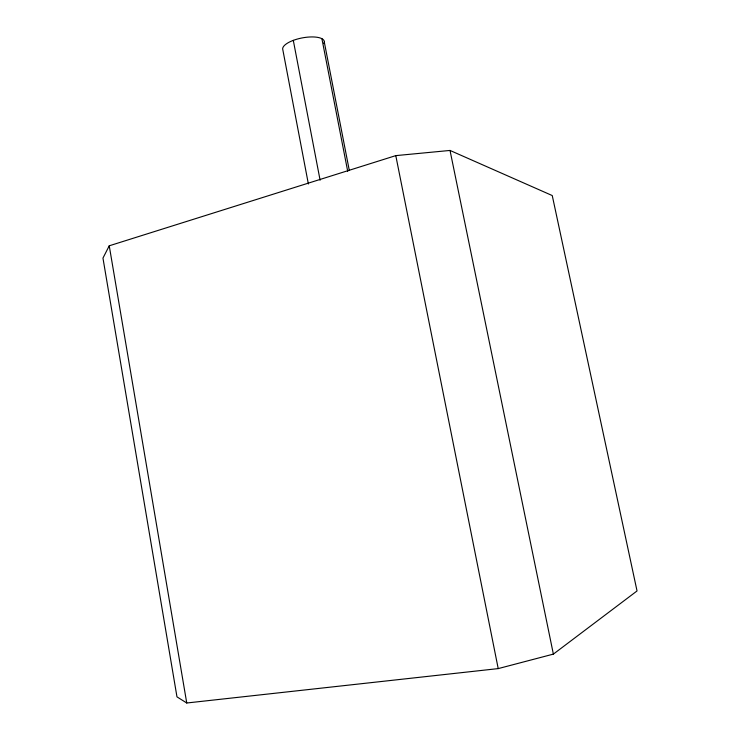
<?xml version="1.0" encoding="UTF-8"?>
<svg xmlns="http://www.w3.org/2000/svg" width="740" height="740" viewBox="0 0 740 740"><rect width="100%" height="100%" fill="white"/><g stroke="black" fill="none" stroke-linecap="round" stroke-linejoin="round"><path stroke-width="1.11" d="M109.243 245.8L102.962 258.094L176.971 696.849L186.748 703L498.214 668.599L553.372 654.114L637.038 590.955L552.253 195.554L450.022 150.442L395.789 155.622L109.243 245.8L186.748 703M450.022 150.442L553.372 654.114M395.789 155.622L498.214 668.599M324.324 42.208L349.225 170.034M321.909 38.702L347.707 171.301M293.299 40.367L320.106 180.227M308.377 183.992L282.652 48.858A21.183 7.594 -10.9 0 1 305.722 37.352A21.183 7.594 -10.9 0 1 323.88 43.614"/></g></svg>
